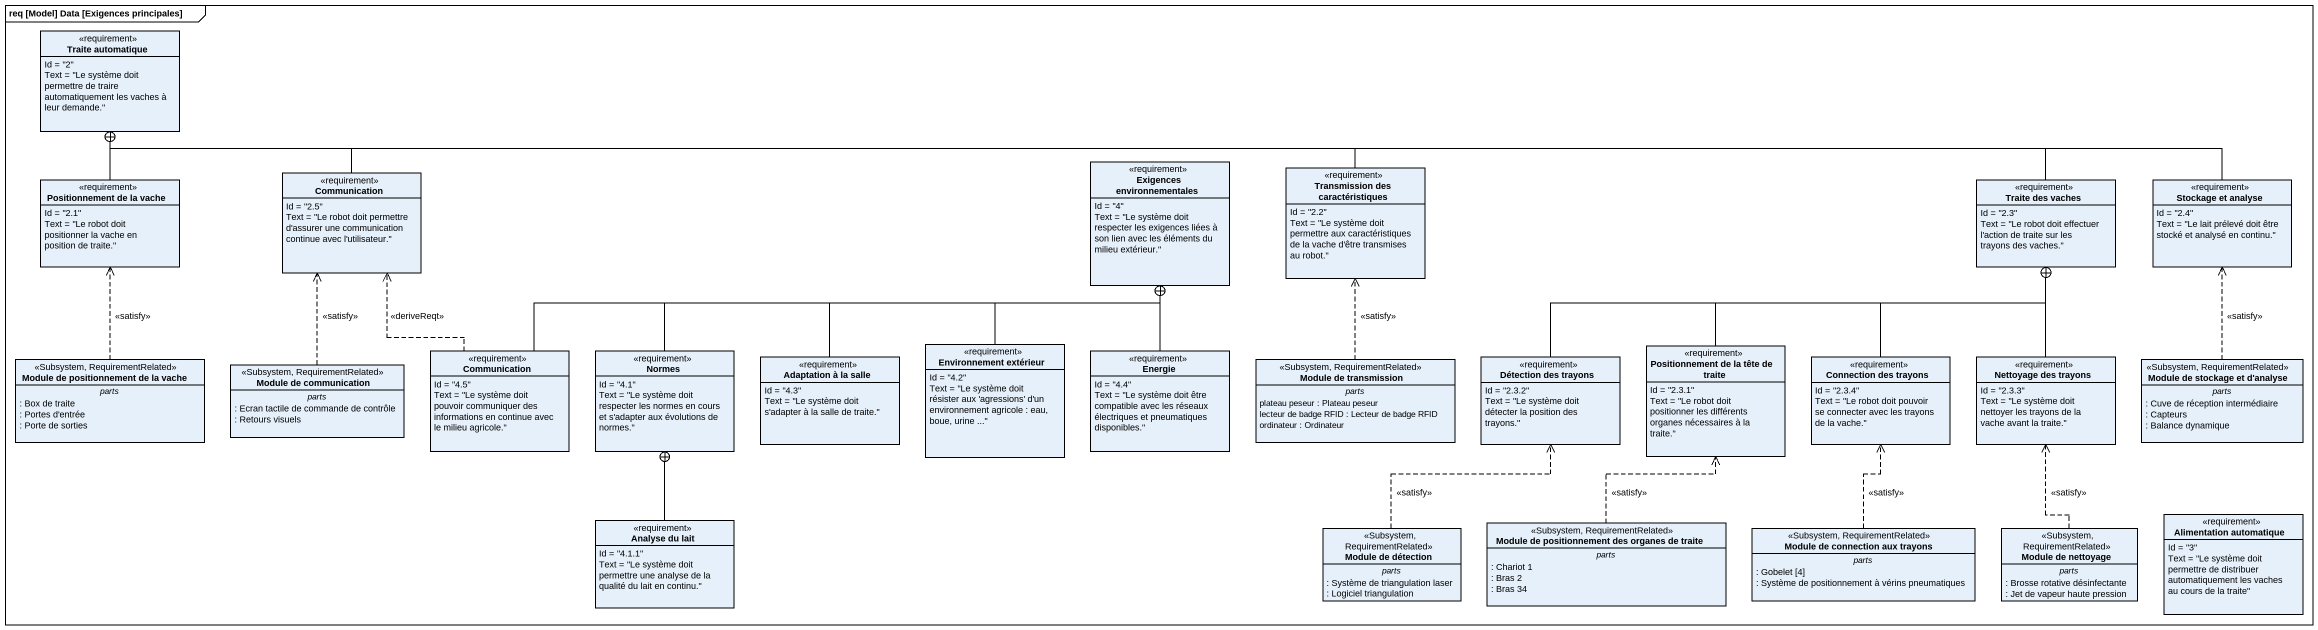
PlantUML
@startuml
mainframe req [Model] Data [Exigences principales]
hide circle
hide empty members
class "Traite automatique" as Traite_automatique <<requirement>> {
  Id = "2"
  Text = "Le système doit permettre de traire automatiquement les vaches à leur demande."
}
class "Positionnement de la vache" as Positionnement_de_la_vache <<requirement>> {
  Id = "2.1"
  Text = "Le robot doit positionner la vache en position de traite."
}
class Communication <<requirement>> {
  Id = "2.5"
  Text = "Le robot doit permettre d'assurer une communication continue avec l'utilisateur."
}
class "Exigences environnementales" as Exigences_environnementales <<requirement>> {
  Id = "4"
  Text = "Le système doit respecter les exigences liées à son lien avec les éléments du milieu extérieur."
}
class "Transmission des caractéristiques" as Transmission_des <<requirement>> {
  Id = "2.2"
  Text = "Le système doit permettre aux caractéristiques de la vache d'être transmises au robot."
}
class "Traite des vaches" as Traite_des_vaches <<requirement>> {
  Id = "2.3"
  Text = "Le robot doit effectuer l'action de traite sur les trayons des vaches."
}
class "Stockage et analyse" as Stockage_et_analyse <<requirement>> {
  Id = "2.4"
  Text = "Le lait prélevé doit être stocké et analysé en continu."
}
class "Communication" as Communication_2 <<requirement>> {
  Id = "4.5"
  Text = "Le système doit pouvoir communiquer des informations en continue avec le milieu agricole."
}
class Normes <<requirement>> {
  Id = "4.1"
  Text = "Le système doit respecter les normes en cours et s'adapter aux évolutions de normes."
}
class "Environnement extérieur" as Environnement_extérieur <<requirement>> {
  Id = "4.2"
  Text = "Le système doit résister aux 'agressions' d'un environnement agricole : eau, boue, urine ..."
}
class Energie <<requirement>> {
  Id = "4.4"
  Text = "Le système doit être compatible avec les réseaux électriques et pneumatiques disponibles."
}
class "Positionnement de la tête de traite" as Positionnement_de_la_tête <<requirement>> {
  Id = "2.3.1"
  Text = "Le robot doit positionner les différents organes nécessaires à la traite."
}
class "Module de positionnement de la vache" as Module_de_positionnement_de <<Subsystem, RequirementRelated>> {
  -- parts --
  : Box de traite
  : Portes d'entrée
  : Porte de sorties
}
class "Module de communication" as Module_de_communication <<Subsystem, RequirementRelated>> {
  -- parts --
  : Ecran tactile de commande de contrôle
  : Retours visuels
}
class "Adaptation à la salle" as Adaptation_à_la_salle <<requirement>> {
  Id = "4.3"
  Text = "Le système doit s'adapter à la salle de traite."
}
class "Module de transmission" as Module_de_transmission <<Subsystem, RequirementRelated>> {
  -- parts --
  plateau peseur : Plateau peseur
  lecteur de badge RFID : Lecteur de badge RFID
  ordinateur : Ordinateur
}
class "Détection des trayons" as Détection_des_trayons <<requirement>> {
  Id = "2.3.2"
  Text = "Le système doit détecter la position des trayons."
}
class "Connection des trayons" as Connection_des_trayons <<requirement>> {
  Id = "2.3.4"
  Text = "Le robot doit pouvoir se connecter avec les trayons de la vache."
}
class "Nettoyage des trayons" as Nettoyage_des_trayons <<requirement>> {
  Id = "2.3.3"
  Text = "Le système doit nettoyer les trayons de la vache avant la traite."
}
class "Module de stockage et d'analyse" as Module_de_stockage_et_d <<Subsystem, RequirementRelated>> {
  -- parts --
  : Cuve de réception intermédiaire
  : Capteurs
  : Balance dynamique
}
class "Analyse du lait" as Analyse_du_lait <<requirement>> {
  Id = "4.1.1"
  Text = "Le système doit permettre une analyse de la qualité du lait en continu."
}
class "Module de détection" as Module_de_détection <<Subsystem, RequirementRelated>> {
  -- parts --
  : Système de triangulation laser
  : Logiciel triangulation
}
class "Module de positionnement des organes de traite" as Module_de_positionnement <<Subsystem, RequirementRelated>> {
  -- parts --
  : Chariot 1
  : Bras 2
  : Bras 34
}
class "Module de connection aux trayons" as Module_de_connection_aux <<Subsystem, RequirementRelated>> {
  -- parts --
  : Gobelet [4]
  : Système de positionnement à vérins pneumatiques
}
class "Module de nettoyage" as Module_de_nettoyage <<Subsystem, RequirementRelated>> {
  -- parts --
  : Brosse rotative désinfectante
  : Jet de vapeur haute pression
}
class "Alimentation automatique" as Alimentation_automatique <<requirement>> {
  Id = "3"
  Text = "Le système doit permettre de distribuer automatiquement les vaches au cours de la traite"
}
Positionnement_de_la_vache -up-+ Traite_automatique
Communication -left-+ Traite_automatique
Transmission_des -left-+ Traite_automatique
Traite_des_vaches -left-+ Traite_automatique
Stockage_et_analyse -left-+ Traite_automatique
Communication_2 .up.> Communication : <<deriveReqt>>
Communication_2 -right-+ Exigences_environnementales
Normes -right-+ Exigences_environnementales
Environnement_extérieur -up-+ Exigences_environnementales
Energie -up-+ Exigences_environnementales
Positionnement_de_la_tête -right-+ Traite_des_vaches
Module_de_positionnement_de .up.> Positionnement_de_la_vache : <<satisfy>>
Module_de_communication .up.> Communication : <<satisfy>>
Adaptation_à_la_salle -right-+ Exigences_environnementales
Module_de_transmission .up.> Transmission_des : <<satisfy>>
Détection_des_trayons -right-+ Traite_des_vaches
Connection_des_trayons -up-+ Traite_des_vaches
Nettoyage_des_trayons -up-+ Traite_des_vaches
Module_de_stockage_et_d .up.> Stockage_et_analyse : <<satisfy>>
Analyse_du_lait -up-+ Normes
Module_de_détection .up.> Détection_des_trayons : <<satisfy>>
Module_de_positionnement .up.> Positionnement_de_la_tête : <<satisfy>>
Module_de_connection_aux .up.> Connection_des_trayons : <<satisfy>>
Module_de_nettoyage .up.> Nettoyage_des_trayons : <<satisfy>>
@enduml
